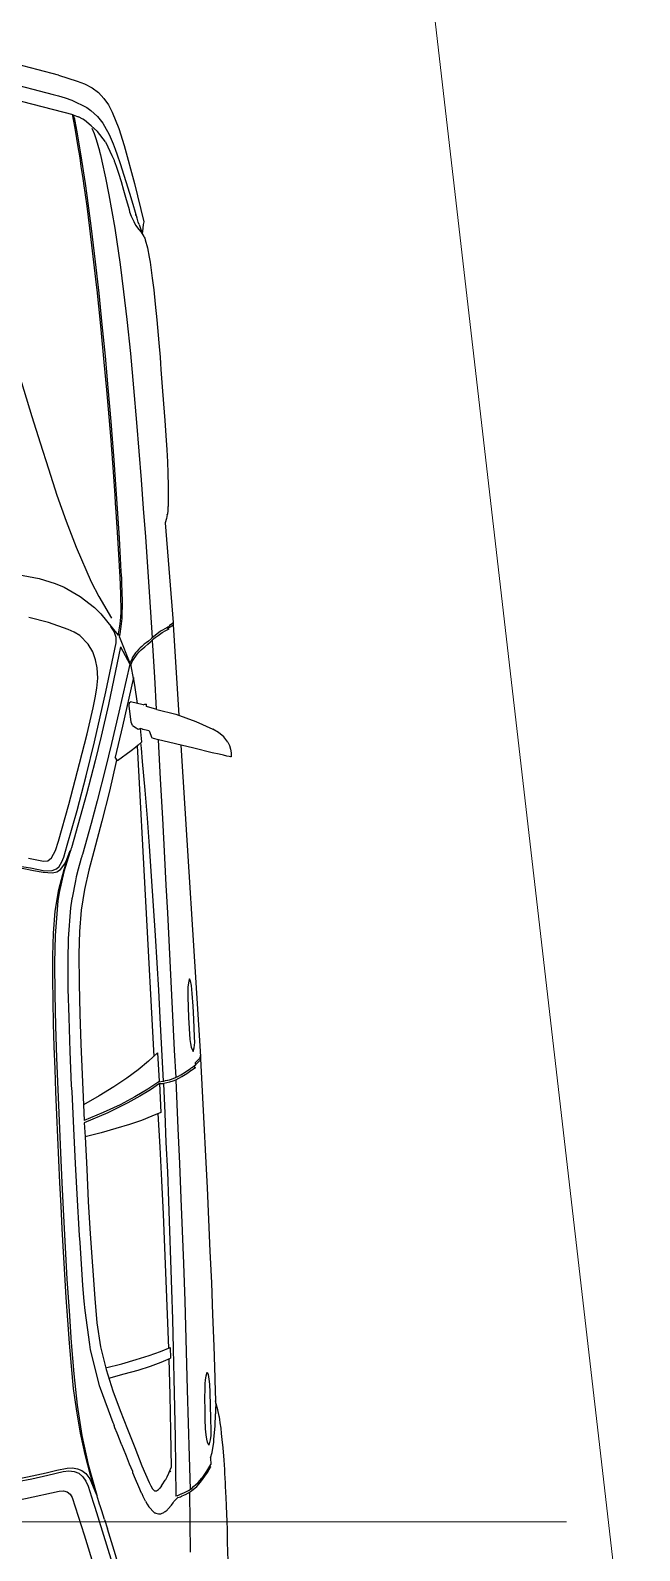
# Model space of a CAD drawing. Header units: inches. Extents: x 13 to 261, y -112 to -47.
# Drawn here: x 256.805 to 258.334, y -92.119 to -88.306 of the extents above; entities that cross this region are included whole.
import ezdxf

# ---------------------------------------------------------------- set-up
doc = ezdxf.new("R2010")
doc.units = ezdxf.units.IN
doc.header["$MEASUREMENT"] = 0
doc.linetypes.add('ACAD_ISO04W100', pattern=[30, 24, -3, 0, -3])
doc.layers.add('BANQUETA', color=2, linetype='Continuous', lineweight=18)
doc.layers.add('EJES', color=1, linetype='ACAD_ISO04W100', lineweight=13)

msp = doc.modelspace()

# ---------------------------------------------------------------- linework, layer by layer
at = {"linetype": 'Continuous'}
for p, q in [((256.9109, -88.5174), (256.9252, -88.5226)), ((256.9931, -88.5856), (256.9937, -88.5866)), ((257.0658, -88.756), (257.0694, -88.7673)), ((257.0923, -88.8292), (257.0929, -88.8311)), ((257.1501, -89.499), (257.1497, -89.5015)), ((257.1428, -89.541), (257.1627, -89.7913)), ((256.9765, -89.7256), (257.0079, -89.78)), ((257.1526, -89.7983), (257.1613, -89.7923)), ((257.1613, -89.7923), (257.1627, -89.7913)), ((257.1627, -89.7913), (257.163, -89.7968)), ((257.1629, -89.7948), (257.1629, -89.7953)), ((257.163, -89.7968), (257.1772, -90.0238)), ((257.0242, -89.8222), (257.0247, -89.8232)), ((257.0256, -89.8206), (257.0247, -89.8232)), ((257.028, -89.828), (257.0545, -89.8932)), ((257.0564, -89.8996), (257.0626, -89.9318)), ((257.0876, -89.9971), (257.0557, -89.9903)), ((257.0961, -89.9971), (257.0956, -89.9961)), ((257.0964, -90.0016), (257.0961, -89.9971)), ((257.1218, -90.0088), (257.0964, -90.0016)), ((257.0608, -90.0491), (257.0574, -90.0407)), ((257.0859, -90.0582), (257.0808, -90.057)), ((257.0841, -90.0904), (257.0808, -90.057)), ((257.1031, -90.0628), (257.1091, -90.0805)), ((257.0726, -90.1005), (257.1143, -90.8799)), ((257.1137, -90.0823), (257.1091, -90.0805)), ((257.1822, -90.0987), (257.2314, -90.8796)), ((256.9062, -90.3598), (256.9058, -90.3613)), ((256.9341, -90.3763), (256.9337, -90.3778)), ((257.2138, -90.9051), (257.2189, -90.9069)), ((257.2183, -90.8954), (257.2186, -90.9014)), ((257.2314, -90.8796), (257.2316, -90.8821)), ((257.2316, -90.8821), (257.2316, -90.8826)), ((257.1284, -90.9472), (257.1318, -91.0197)), ((257.1284, -90.9472), (257.1384, -90.9477)), ((256.938, -91.0005), (256.9396, -91.04)), ((256.9399, -91.046), (256.9418, -91.0814)), ((257.2675, -91.6854), (257.2678, -91.6914)), ((257.2678, -91.6914), (257.2679, -91.6919)), ((257.2678, -91.6914), (257.2691, -91.7434)), ((257.014, -91.8036), (257.0146, -91.8055)), ((257.2567, -91.8861), (257.2571, -91.9027)), ((257.1548, -91.9182), (257.1559, -91.9212)), ((256.9536, -91.939), (256.9703, -91.9792)), ((257.1333, -91.9569), (257.1291, -91.9622)), ((256.9703, -91.9792), (256.9713, -91.9796)), ((256.9713, -91.9796), (256.9719, -91.9816)), ((256.9731, -91.986), (256.9719, -91.9816)), ((256.9774, -91.9993), (256.9731, -91.986)), ((256.9774, -92.0003), (256.9774, -91.9993)), ((257.1584, -92.0052), (257.1626, -91.9994)), ((257.1727, -91.9819), (257.1697, -91.9825)), ((256.9906, -92.0407), (256.9984, -92.0643))]:
    msp.add_line(p, q, dxfattribs=at)
for points in [[(256.875, -88.4182), (256.8237, -88.4044), (256.7475, -88.3849), (256.671, -88.3665), (256.5925, -88.3502), (256.5136, -88.3358), (256.4818, -88.3315)], [(256.5123, -88.3868), (256.5811, -88.3988), (256.6611, -88.4161), (256.7402, -88.4349), (256.8621, -88.4669), (256.8753, -88.4702)], [(256.5248, -88.4133), (256.5333, -88.4239), (256.5418, -88.4425), (256.5511, -88.466), (256.5748, -88.5344), (256.5953, -88.5994), (256.6163, -88.6648), (256.6379, -88.7308), (256.6594, -88.7972), (256.681, -88.8637), (256.7027, -88.9321), (256.7244, -89.001), (256.7461, -89.0695), (256.7673, -89.1384), (256.7885, -89.2079), (256.8086, -89.2739), (256.8292, -89.3399), (256.8497, -89.4059), (256.8713, -89.4719), (256.8943, -89.5372), (256.9193, -89.602), (256.9575, -89.6891), (256.9765, -89.7256)], [(256.875, -88.4182), (256.9218, -88.4327), (256.9408, -88.4402), (256.9593, -88.4502), (256.9755, -88.4619), (256.9893, -88.4762), (257.0007, -88.4926), (257.0101, -88.5106), (257.0264, -88.5518), (257.0397, -88.5946)], [(256.5704, -88.434), (256.6111, -88.4453), (256.6577, -88.4553), (256.7849, -88.4841), (256.9108, -88.5164)], [(256.8753, -88.4702), (256.8921, -88.4753), (256.9084, -88.481), (256.9459, -88.499), (256.9564, -88.507), (256.9727, -88.5216), (256.9861, -88.5384), (256.991, -88.5462), (257.0021, -88.5666), (257.0124, -88.5906), (257.0171, -88.6033), (257.0224, -88.6181), (257.0301, -88.6397), (257.0531, -88.7141), (257.0615, -88.7417), (257.0633, -88.7471), (257.0658, -88.756)], [(257.0256, -89.8206), (257.0255, -89.8191), (257.0275, -89.8095), (257.0297, -89.7944), (257.0313, -89.7778), (257.0321, -89.7642), (257.0317, -89.7187), (257.0299, -89.6767), (257.0293, -89.6647), (257.0284, -89.6487), (257.0241, -89.5779), (257.0216, -89.5394), (257.0202, -89.513), (257.0185, -89.492), (257.017, -89.4726), (257.0122, -89.4012), (257.0061, -89.324), (256.9963, -89.2073), (256.9901, -89.138), (256.9812, -89.0469), (256.9719, -88.9563), (256.9707, -88.9438), (256.9624, -88.8727), (256.9536, -88.802), (256.9467, -88.7468), (256.9386, -88.6902), (256.9377, -88.6832), (256.9369, -88.6772), (256.9346, -88.6623), (256.9323, -88.6474), (256.93, -88.6325), (256.9284, -88.6206), (256.9247, -88.5978), (256.9172, -88.5511), (256.913, -88.5293), (256.9115, -88.5204), (256.9108, -88.5164)], [(256.9109, -88.5174), (256.9126, -88.5213), (256.9149, -88.5277)], [(257.028, -89.828), (257.0295, -89.8194), (257.0325, -89.8007), (257.035, -89.7806), (257.0357, -89.7375), (257.0343, -89.6925), (257.0337, -89.681), (257.0327, -89.663), (257.0282, -89.5796), (257.0214, -89.4804), (257.0148, -89.3836), (257.0071, -89.2869), (257.0001, -89.2026), (256.9928, -89.1229), (256.9851, -89.0437), (256.9768, -88.9645), (256.9681, -88.8859), (256.9581, -88.8023), (256.9467, -88.7198), (256.9426, -88.6894), (256.9316, -88.6154), (256.9265, -88.5857), (256.9222, -88.5604), (256.9194, -88.5465), (256.9167, -88.5336), (256.9149, -88.5277)], [(256.9575, -88.5455), (256.9406, -88.5313), (256.936, -88.5281), (256.9252, -88.5226)], [(256.9931, -88.5856), (256.9732, -88.5591), (256.9575, -88.5455)], [(256.9587, -88.5509), (256.9644, -88.5646), (256.9697, -88.5793), (256.9778, -88.6075), (256.9778, -88.6075), (256.9784, -88.6099), (256.9803, -88.6178), (256.9842, -88.6341), (256.9934, -88.6752), (257.0017, -88.7183), (257.0162, -88.8022), (257.0296, -88.8931), (257.0383, -88.9617), (257.0465, -89.0309), (257.0555, -89.1165), (257.0637, -89.2027), (257.0713, -89.2889), (257.0771, -89.3612), (257.0825, -89.433), (257.0878, -89.5049), (257.0931, -89.5762), (257.0982, -89.6515), (257.1037, -89.7268), (257.1102, -89.8291)], [(256.9937, -88.5866), (257.0094, -88.6193), (257.0146, -88.6315), (257.0152, -88.633)], [(257.0397, -88.5946), (257.0658, -88.6899), (257.0889, -88.7858)], [(257.0152, -88.633), (257.0199, -88.6463), (257.0258, -88.6635), (257.0325, -88.6851), (257.0386, -88.7068), (257.0436, -88.7241), (257.0523, -88.7552), (257.0535, -88.7606)], [(257.0535, -88.7606), (257.0576, -88.7714), (257.0639, -88.7851), (257.0688, -88.7939), (257.0769, -88.8049)], [(257.0773, -88.7924), (257.0755, -88.787), (257.0725, -88.7771), (257.0706, -88.7712), (257.0695, -88.7683), (257.0694, -88.7673)], [(257.0769, -88.8049), (257.0823, -88.8122), (257.0894, -88.8228)], [(257.0773, -88.7924), (257.0813, -88.8027), (257.085, -88.8161)], [(257.0889, -88.7858), (257.0878, -88.7928), (257.0868, -88.8019), (257.0851, -88.8163)], [(257.0894, -88.8228), (257.0905, -88.8247), (257.0917, -88.8272)], [(257.0917, -88.8272), (257.0917, -88.8272), (257.0923, -88.8292)], [(257.0929, -88.8311), (257.0985, -88.8514), (257.1027, -88.8747), (257.1049, -88.8871), (257.1105, -88.9273), (257.1141, -88.9562), (257.1175, -88.9925), (257.1216, -89.0314), (257.1267, -89.0897), (257.1301, -89.1256), (257.131, -89.141), (257.1323, -89.156), (257.1356, -89.1999), (257.1389, -89.2423), (257.1421, -89.2841), (257.1447, -89.3221), (257.1471, -89.358), (257.1487, -89.3879), (257.1497, -89.4164), (257.1505, -89.4494), (257.1505, -89.488), (257.1501, -89.4985)], [(257.1477, -89.5197), (257.1458, -89.5303), (257.1428, -89.541)], [(257.1482, -89.5192), (257.1477, -89.5197), (257.1482, -89.5192)], [(257.1497, -89.5015), (257.1492, -89.5101), (257.1484, -89.5196)], [(256.2478, -89.6574), (256.2677, -89.6564), (256.3397, -89.6535), (256.3952, -89.652), (256.5169, -89.6521), (256.6192, -89.6556), (256.7183, -89.6638), (256.7864, -89.6727), (256.8269, -89.681), (256.8666, -89.6929), (256.8896, -89.7027), (256.9294, -89.7256), (256.9654, -89.7537), (256.9813, -89.7689), (257.0242, -89.8222)], [(256.7998, -90.3825), (256.8372, -90.3895), (256.8487, -90.3884), (256.8578, -90.3814), (256.8673, -90.3629), (256.8751, -90.3394), (256.9007, -90.2474), (256.9282, -90.1443), (256.9468, -90.0702), (256.9619, -90.0053), (256.9675, -89.98), (256.9717, -89.9557), (256.9739, -89.9305), (256.9725, -89.9051), (256.9679, -89.8848), (256.9609, -89.8646), (256.9498, -89.8452), (256.9286, -89.8233), (256.9146, -89.815), (256.8993, -89.8084), (256.8503, -89.7909), (256.8005, -89.7781)], [(257.0202, -89.8419), (257.02, -89.8284), (257.0147, -89.8137), (257.0068, -89.8006)], [(257.1495, -89.806), (257.1495, -89.8055), (257.1597, -89.7994), (257.163, -89.7968)], [(257.0568, -89.8981), (257.0603, -89.8884), (257.0728, -89.8707), (257.0771, -89.8654), (257.0828, -89.8596), (257.0919, -89.8516), (257.0995, -89.8452), (257.1062, -89.8394), (257.1138, -89.8319), (257.1177, -89.8287), (257.1249, -89.8233), (257.1355, -89.8163), (257.1443, -89.8113), (257.1511, -89.8079), (257.153, -89.8068)], [(257.1145, -89.8259), (257.1088, -89.8307), (257.1006, -89.8376), (257.0948, -89.842), (257.0905, -89.8452)], [(257.11, -89.8356), (257.1101, -89.8376), (257.1107, -89.8486), (257.116, -89.9285), (257.1203, -90.0083)], [(257.1528, -89.8013), (257.1493, -89.803), (257.1469, -89.8041), (257.1313, -89.813), (257.1174, -89.8232), (257.1145, -89.8259)], [(257.15, -89.8055), (257.1485, -89.806), (257.151, -89.8064)], [(257.153, -89.8068), (257.151, -89.8064), (257.1495, -89.806)], [(256.2868, -90.3879), (256.4142, -90.3826), (256.5138, -90.3813), (256.6131, -90.384), (256.7056, -90.3915), (256.8051, -90.4067), (256.841, -90.4138), (256.8595, -90.4133), (256.8703, -90.4088), (256.877, -90.4029), (256.8839, -90.3915), (256.8887, -90.3792), (256.8972, -90.3497), (256.922, -90.2623), (256.9449, -90.1754), (256.9659, -90.0902), (256.9943, -89.965), (257.0202, -89.8419)], [(257.0308, -89.8519), (257.0005, -89.9967), (256.9822, -90.0758), (256.967, -90.1382), (256.9454, -90.2215), (256.9299, -90.2784), (256.9075, -90.3562), (256.9062, -90.3598)], [(257.0308, -89.8519), (257.0541, -89.8952), (257.0265, -90.0159), (257.0082, -90.0944), (256.9935, -90.1563), (256.9723, -90.2386), (256.9569, -90.2955), (256.935, -90.3733), (256.9341, -90.3763)], [(257.0843, -89.851), (257.0805, -89.8542), (257.0767, -89.858), (257.0724, -89.8627), (257.0687, -89.8674), (257.0603, -89.8799), (257.0599, -89.8809), (257.0571, -89.886), (257.0545, -89.8932)], [(257.0905, -89.8452), (257.0853, -89.85), (257.0843, -89.851)], [(257.0568, -89.8981), (257.0563, -89.8991), (257.0564, -89.8996)], [(257.0635, -89.9293), (257.0359, -90.0509), (257.0176, -90.129)], [(257.0734, -89.9938), (257.0665, -89.9481), (257.0635, -89.9293)], [(257.0574, -90.0407), (257.0527, -89.9999), (257.0533, -89.9919), (257.0557, -89.9903)], [(257.0876, -89.9971), (257.0921, -89.9958), (257.0956, -89.9961)], [(257.1218, -90.0088), (257.1695, -90.0212), (257.22, -90.0391), (257.2626, -90.0583)], [(257.0608, -90.0491), (257.0697, -90.0556), (257.0749, -90.0583), (257.0803, -90.057), (257.0808, -90.057)], [(257.0859, -90.0582), (257.0874, -90.0587), (257.0909, -90.0595), (257.1031, -90.0623)], [(257.3004, -90.0913), (257.2902, -90.0779), (257.2771, -90.067), (257.2626, -90.0583)], [(257.0841, -90.0904), (257.075, -90.0984), (257.0683, -90.1043), (257.0577, -90.1128), (257.0236, -90.1382), (257.0176, -90.129)], [(257.0812, -90.093), (257.0824, -90.106), (257.0852, -90.1399), (257.0916, -90.2117), (257.0973, -90.282), (257.1026, -90.3523), (257.1081, -90.4271), (257.1131, -90.5014), (257.1176, -90.5758), (257.1217, -90.6447), (257.1259, -90.7135), (257.1296, -90.7824), (257.1339, -90.8623), (257.1381, -90.9417)], [(257.3084, -90.1275), (257.3089, -90.1279), (257.3064, -90.1276), (257.3034, -90.1272), (257.2978, -90.126), (257.2892, -90.124), (257.2785, -90.1216), (257.2608, -90.1175), (257.2151, -90.1064), (257.169, -90.0954), (257.1228, -90.0843), (257.1167, -90.0831), (257.1137, -90.0823)], [(257.1249, -90.0852), (257.1306, -90.1835), (257.1359, -90.2824), (257.1412, -90.3813), (257.1449, -90.4502), (257.1486, -90.5191), (257.1523, -90.588), (257.1554, -90.6569), (257.1591, -90.7258), (257.1623, -90.7947), (257.1655, -90.8636), (257.1692, -90.9325)], [(257.3004, -90.0913), (257.3039, -90.0997), (257.3064, -90.1085), (257.3084, -90.118), (257.3084, -90.1275)], [(257.0213, -90.1343), (257.0201, -90.1399), (257.0031, -90.2144), (256.9841, -90.2895), (256.9641, -90.3657), (256.9516, -90.4124), (256.9402, -90.4606), (256.9319, -90.5126), (256.9278, -90.5664), (256.9263, -90.6221), (256.9268, -90.6972), (256.9283, -90.7727), (256.9314, -90.8486), (256.9344, -90.9246), (256.938, -91.0005)], [(256.2871, -90.3929), (256.2876, -90.3928), (256.3825, -90.3888), (256.383, -90.3887), (256.478, -90.3867), (256.5737, -90.3876), (256.6687, -90.393), (256.7185, -90.3978), (256.7634, -90.404), (256.7881, -90.4081), (256.8124, -90.4129), (256.8367, -90.4176), (256.8603, -90.4188), (256.8712, -90.4162), (256.8804, -90.4102), (256.8912, -90.3966), (256.8961, -90.3858), (256.9044, -90.3629)], [(256.8789, -91.1964), (256.8763, -91.1395), (256.8738, -91.0825), (256.8712, -91.0256), (256.8687, -90.9686), (256.8666, -90.9117), (256.8646, -90.8547), (256.863, -90.7977), (256.862, -90.7407), (256.8609, -90.6837), (256.8609, -90.6271), (256.8624, -90.5704), (256.867, -90.5151), (256.8756, -90.4611), (256.8894, -90.4107), (256.9044, -90.3629)], [(256.9058, -90.3613), (256.9037, -90.3679), (256.8887, -90.4163), (256.877, -90.468), (256.8736, -90.4892), (256.8667, -90.5757), (256.8654, -90.6449), (256.8661, -90.7239), (256.8679, -90.8035), (256.8701, -90.8829), (256.8733, -90.9624), (256.8766, -91.0413), (256.8803, -91.1207), (256.8838, -91.1962)], [(256.9337, -90.3778), (256.9316, -90.385), (256.9316, -90.3855), (256.9249, -90.4098), (256.9199, -90.4291), (256.918, -90.4388), (256.9092, -90.4813), (256.9088, -90.4838), (256.9056, -90.5065), (256.8992, -90.584), (256.899, -90.5995), (256.8987, -90.622), (256.8988, -90.6416), (256.8989, -90.7102), (256.9007, -90.7817), (256.9038, -90.8671), (256.9073, -90.9521), (256.9082, -90.9675), (256.9126, -91.0604), (256.9173, -91.1483), (256.9198, -91.1942)], [(257.2042, -90.6846), (257.2023, -90.6904), (257.2001, -90.7051), (257.1994, -90.7301), (257.2003, -90.7556), (257.2012, -90.7816), (257.2027, -90.8096), (257.2051, -90.837), (257.2062, -90.847), (257.2082, -90.8564), (257.2127, -90.867)], [(257.2127, -90.867), (257.2157, -90.8575), (257.2171, -90.8449), (257.2168, -90.8299), (257.2149, -90.7859), (257.2132, -90.7534), (257.211, -90.7215), (257.2089, -90.7016), (257.2068, -90.6902), (257.2042, -90.6846)], [(257.1233, -90.8704), (257.1014, -90.8916), (257.0755, -90.913), (257.0466, -90.9341), (257.0137, -90.9559), (256.9773, -90.9779), (256.938, -91.0005)], [(257.1233, -90.8704), (257.1281, -90.9418), (257.1267, -90.9428), (257.1381, -90.9417)], [(257.1376, -90.9417), (257.1396, -90.9411), (257.1435, -90.9399), (257.1485, -90.9387), (257.1495, -90.9386), (257.1534, -90.9379), (257.1589, -90.9366), (257.1687, -90.9326), (257.1692, -90.9325), (257.1706, -90.9315), (257.1726, -90.9304), (257.1765, -90.9287), (257.1823, -90.9253), (257.193, -90.9188), (257.2065, -90.9095), (257.2075, -90.909), (257.2089, -90.9079), (257.2099, -90.9073), (257.2186, -90.9014)], [(257.1384, -90.9477), (257.1399, -90.9471), (257.1399, -90.9466), (257.1468, -90.9448), (257.1547, -90.9433), (257.1626, -90.9409), (257.1695, -90.938), (257.1845, -90.9297), (257.1972, -90.922), (257.2073, -90.915), (257.2189, -90.9069)], [(257.2318, -90.8856), (257.229, -90.8903), (257.2233, -90.8966), (257.2138, -90.9051)], [(257.2314, -90.8796), (257.2283, -90.8858), (257.2183, -90.8954)], [(257.2316, -90.8821), (257.2317, -90.8851), (257.2361, -90.9665), (257.2399, -91.0479), (257.2443, -91.1298), (257.2481, -91.2092), (257.2518, -91.2886), (257.255, -91.3676), (257.2588, -91.447), (257.262, -91.5264), (257.2648, -91.6059), (257.2675, -91.6854)], [(257.2316, -90.8821), (257.2317, -90.8836), (257.2317, -90.8846), (257.2318, -90.8856)], [(257.1267, -90.9428), (257.0996, -90.9613), (257.0671, -90.9806), (257.0296, -91.0006), (256.9871, -91.0204), (256.9396, -91.04)], [(257.1695, -90.938), (257.175, -91.0599), (257.1787, -91.1478), (257.1824, -91.2358), (257.1857, -91.3172), (257.1886, -91.3987), (257.1921, -91.4931), (257.1947, -91.5881), (257.1981, -91.7161), (257.2005, -91.7991), (257.203, -91.8826), (257.2054, -91.9656)], [(257.1284, -90.9472), (257.1062, -90.963), (257.0796, -90.9794), (257.0494, -90.996), (256.9986, -91.0208), (256.9399, -91.046)], [(257.1384, -90.9477), (257.1419, -91.0216), (257.1448, -91.0951), (257.1483, -91.169), (257.1512, -91.2429), (257.1537, -91.3169), (257.1566, -91.3909), (257.1591, -91.4648), (257.161, -91.5388), (257.163, -91.6128), (257.1649, -91.6868), (257.1664, -91.7609), (257.1679, -91.8349), (257.1688, -91.9085), (257.1697, -91.9825)], [(257.1318, -91.0197), (257.1093, -91.0294), (257.0833, -91.0398), (257.0533, -91.0499), (257.0193, -91.0602), (256.9823, -91.0707), (256.9418, -91.0814)], [(257.1519, -91.6109), (257.1489, -91.527), (257.1454, -91.4425), (257.1419, -91.3586), (257.1384, -91.2747), (257.1344, -91.1908), (257.1299, -91.1069), (257.1254, -91.023)], [(256.9418, -91.0814), (256.9461, -91.1623), (256.95, -91.2437), (256.9548, -91.3246), (256.9601, -91.4054), (256.966, -91.4867)], [(256.8838, -91.1962), (256.8878, -91.2796), (256.892, -91.359), (256.8963, -91.4383), (256.9015, -91.5177), (256.9068, -91.597), (256.9135, -91.6758), (256.9222, -91.7539), (256.9338, -91.8299), (256.9497, -91.9032), (256.9713, -91.9796), (256.9551, -91.9294), (256.9418, -91.878), (256.9305, -91.8246), (256.921, -91.7695), (256.913, -91.7128), (256.9074, -91.6561), (256.9024, -91.5987), (256.8983, -91.5414), (256.8947, -91.484), (256.8912, -91.4266), (256.8876, -91.3692), (256.8845, -91.3118), (256.8819, -91.2538), (256.8789, -91.1964)], [(256.9198, -91.1942), (256.9214, -91.2247), (256.9214, -91.2252), (256.927, -91.329), (256.9284, -91.3465), (256.9357, -91.4543), (256.9388, -91.4936), (256.941, -91.5166), (256.9526, -91.6021), (256.9548, -91.615), (256.9776, -91.7049), (256.98, -91.7118), (257.0116, -91.7977), (257.0139, -91.8031), (257.014, -91.8036)], [(256.966, -91.4867), (256.9717, -91.5475), (256.9805, -91.6076), (256.9945, -91.6649), (257.0119, -91.7181), (257.03, -91.7672), (257.0486, -91.8142), (257.0666, -91.8603), (257.084, -91.906), (257.1023, -91.9481), (257.1068, -91.9568), (257.1112, -91.9641), (257.1164, -91.9688), (257.1215, -91.9691), (257.1263, -91.9658), (257.1291, -91.9622)], [(256.9933, -91.6605), (257.0338, -91.6503), (257.0703, -91.6398), (257.1028, -91.6296), (257.1313, -91.6195), (257.1553, -91.6093), (257.1562, -91.6362)], [(257.0012, -91.6861), (257.0397, -91.676), (257.0747, -91.6661), (257.1057, -91.656), (257.1332, -91.6465), (257.1562, -91.6362)], [(257.1523, -91.638), (257.1547, -91.729), (257.1565, -91.8195), (257.1579, -91.9105)], [(257.2523, -91.8546), (257.2491, -91.8471), (257.2472, -91.8397), (257.2456, -91.8287), (257.2443, -91.8133), (257.2435, -91.7893), (257.2432, -91.7653), (257.2428, -91.7383), (257.2429, -91.7112), (257.2433, -91.7002), (257.2443, -91.6911), (257.2457, -91.6805), (257.2484, -91.6714)], [(257.2484, -91.6714), (257.2506, -91.6773), (257.2527, -91.6892), (257.2539, -91.7016), (257.255, -91.7226), (257.2557, -91.7551), (257.257, -91.7876), (257.2571, -91.8176), (257.2572, -91.8301), (257.2558, -91.8412), (257.2523, -91.8546)], [(257.1981, -91.7161), (257.2005, -91.7991), (257.203, -91.8826), (257.2054, -91.9656)], [(257.2691, -91.7434), (257.2692, -91.7459), (257.2694, -91.7489), (257.2696, -91.7524), (257.2698, -91.7554), (257.2695, -91.7609), (257.2694, -91.7684), (257.2694, -91.7759)], [(257.2793, -91.7839), (257.2793, -91.7844), (257.2787, -91.7814), (257.2748, -91.7661), (257.271, -91.7508), (257.2691, -91.7434)], [(257.2567, -91.8861), (257.2605, -91.873), (257.2647, -91.8473), (257.2652, -91.8392), (257.268, -91.807), (257.2694, -91.7759)], [(257.0336, -91.8526), (257.0301, -91.8438), (257.0221, -91.8247), (257.0169, -91.8109), (257.0146, -91.8055)], [(257.3006, -92.1448), (257.2996, -92.0982), (257.2995, -92.0867), (257.299, -92.0687), (257.2982, -92.0432), (257.2979, -92.0292), (257.2966, -92.0048), (257.2961, -91.9863), (257.2953, -91.9718), (257.2946, -91.9578), (257.2941, -91.9493), (257.2935, -91.9373), (257.2929, -91.9254), (257.2923, -91.9154), (257.2906, -91.8919), (257.2884, -91.8615), (257.2863, -91.8406), (257.2845, -91.8252), (257.2833, -91.8122), (257.2811, -91.7983), (257.2801, -91.7903), (257.2793, -91.7844)], [(257.0933, -91.9946), (257.0877, -91.9834), (257.0848, -91.977), (257.0837, -91.9746), (257.0768, -91.9589), (257.0688, -91.9398), (257.0619, -91.9237), (257.0613, -91.9207), (257.0533, -91.9021), (257.0457, -91.8825), (257.0382, -91.8634), (257.0342, -91.8541), (257.0336, -91.8526)], [(256.3724, -91.9881), (256.4472, -91.9831), (256.522, -91.9761), (256.5966, -91.9671), (256.6711, -91.9566), (256.7292, -91.947), (256.7976, -91.9338), (256.8446, -91.9238), (256.8708, -91.9174), (256.8971, -91.9125), (256.9101, -91.9118), (256.9227, -91.9136), (256.934, -91.918), (256.9434, -91.9255), (256.9536, -91.939)], [(256.3728, -91.9951), (256.4456, -91.9902), (256.5189, -91.9833), (256.5915, -91.9749), (256.6641, -91.9645), (256.7365, -91.9526), (256.8084, -91.9387), (256.848, -91.9296), (256.887, -91.9205), (256.901, -91.9193), (256.9141, -91.9206), (256.9258, -91.925), (256.9363, -91.9339), (256.9439, -91.945), (256.9496, -91.9577), (256.9538, -91.971), (256.958, -91.9838), (256.9622, -91.9971), (256.9664, -92.0104), (256.9851, -92.0695), (257.0095, -92.1503)], [(257.0933, -91.9946), (257.0977, -92.0024), (257.1021, -92.0092), (257.1037, -92.0111), (257.1132, -92.0216), (257.1164, -92.0239), (257.1179, -92.0243), (257.1195, -92.0253), (257.1265, -92.0269), (257.132, -92.0266), (257.134, -92.026), (257.1394, -92.0232), (257.1413, -92.0221), (257.1428, -92.021), (257.1476, -92.0172), (257.149, -92.0157), (257.1504, -92.0141), (257.1584, -92.0052), (257.1626, -91.9994), (257.1649, -91.9958), (257.1692, -91.9906), (257.1716, -91.9889), (257.1749, -91.9862), (257.1813, -91.9839), (257.1838, -91.9828), (257.1911, -91.9794), (257.1935, -91.9782), (257.2013, -91.9743), (257.2038, -91.9727), (257.2091, -91.9689), (257.2134, -91.9657), (257.222, -91.9582), (257.2319, -91.9471), (257.2487, -91.9232), (257.2565, -91.9093)], [(257.1333, -91.9569), (257.1333, -91.9569), (257.1352, -91.9543), (257.1431, -91.9424), (257.1445, -91.9403), (257.1445, -91.9403), (257.1476, -91.9341), (257.1521, -91.9249), (257.1539, -91.9208), (257.1579, -91.9105)], [(257.183, -91.9768), (257.184, -91.9767), (257.1932, -91.9722), (257.2015, -91.9683), (257.2054, -91.9656), (257.2097, -91.9629), (257.214, -91.9586), (257.2255, -91.948), (257.2349, -91.9375), (257.2354, -91.9369), (257.2475, -91.9198), (257.2571, -91.9027)], [(257.2548, -91.9074), (257.2564, -91.9088), (257.2565, -91.9093)], [(256.3752, -92.041), (256.4545, -92.0353), (256.5343, -92.028), (256.6511, -92.0128), (256.7221, -92.0019), (256.792, -91.9887), (256.8771, -91.9696), (256.8876, -91.9691), (256.8968, -91.9716), (256.9046, -91.9772), (256.9095, -91.9854), (256.9396, -92.0794), (256.9651, -92.1637), (256.9891, -92.2475), (257.0087, -92.3236), (257.0263, -92.3998), (257.0419, -92.476)], [(257.2038, -91.9727), (257.2048, -92.0477), (257.2053, -92.1228)], [(256.9906, -92.0407), (256.984, -92.0195), (256.9804, -92.0092), (256.9774, -92.0003)], [(257.1727, -91.9819), (257.1761, -91.9802), (257.183, -91.9768)], [(257.1012, -92.4799), (257.0973, -92.4541), (257.093, -92.4293), (257.0887, -92.4054), (257.0723, -92.3322), (257.0543, -92.2591), (257.0368, -92.1939), (257.0184, -92.1293), (256.9984, -92.0643)]]:
    msp.add_lwpolyline(points, dxfattribs=at)
msp.add_point((257.2314, -90.8781), dxfattribs=at)
at = {"layer": 'BANQUETA'}
msp.add_line((257.5611, -86.0349), (258.3335, -92.7207), dxfattribs=at)
at = {"layer": 'EJES'}
msp.add_line((256.3306, -92.0472), (258.1502, -92.0472), dxfattribs=at)

doc.saveas('drawing.dxf')
